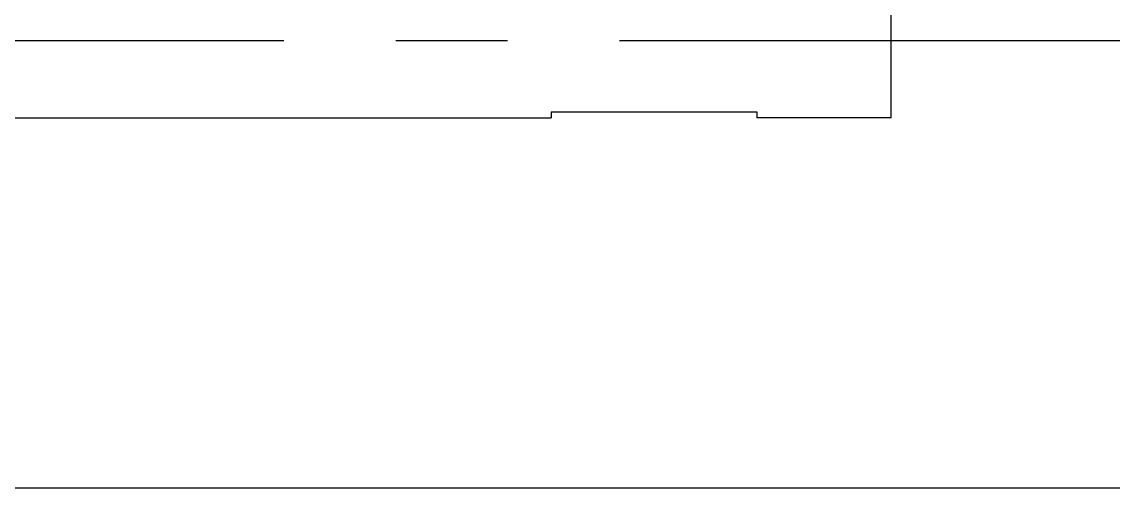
# Model space of a CAD drawing. Header units: inches. Extents: x 0 to 77285, y -118 to 40065.
# Drawn here: x 13411.72 to 13423.92, y 31673.47 to 31678.68 of the extents above; entities that cross this region are included whole.
import ezdxf

# ---------------------------------------------------------------- set-up
doc = ezdxf.new("R2010")
doc.units = ezdxf.units.IN
doc.header["$LTSCALE"] = 5
doc.header["$MEASUREMENT"] = 0
doc.linetypes.add('CENTER', pattern=[2, 1.25, -0.25, 0.25, -0.25])
doc.layers.add('11', color=1, linetype='CENTER')
doc.layers.add('55', color=5, linetype='Continuous')

# ---------------------------------------------------------------- blocks, each defined once
blk = doc.blocks.new('A$C8682869c')
blk.add_line((-1170, -50.5), (-9230, -50.5))
at = {"layer": '11'}
blk.add_line((-1170, -45.5), (-9230, -45.5), dxfattribs=at)
blk = doc.blocks.new('A$Ce961e380')
for p, q in [((-258.004, -25.861), (-258.004, -17.561)), ((-256.504, -25.793), (-256.504, -25.861)), ((-254.204, -25.793), (-254.204, -25.861)), ((-258.004, -25.861), (-256.504, -25.861)), ((-246.004, -25.861), (-254.204, -25.861))]:
    blk.add_line(p, q)
blk.add_lwpolyline([(-254.204, -25.793), (-254.319, -25.793), (-254.434, -25.793), (-254.549, -25.793), (-254.664, -25.793), (-254.779, -25.793), (-254.894, -25.793), (-255.009, -25.793), (-255.124, -25.793), (-255.239, -25.793), (-255.354, -25.793), (-255.469, -25.793), (-255.584, -25.793), (-255.699, -25.793), (-255.814, -25.793), (-255.929, -25.793), (-256.044, -25.793), (-256.159, -25.793), (-256.274, -25.793), (-256.389, -25.793), (-256.504, -25.793)])
blk.add_lwpolyline([(-254.204, -25.793), (-254.319, -25.793), (-254.434, -25.793), (-254.549, -25.793), (-254.664, -25.793), (-254.779, -25.793), (-254.894, -25.793), (-255.009, -25.793), (-255.124, -25.793), (-255.239, -25.793), (-255.354, -25.793), (-255.469, -25.793), (-255.584, -25.793), (-255.699, -25.793), (-255.814, -25.793), (-255.929, -25.793), (-256.044, -25.793), (-256.159, -25.793), (-256.274, -25.793), (-256.389, -25.793), (-256.504, -25.793)])
blk = doc.blocks.new('A$C638f0059')
for p, q in [((-80.504, -25.861), (-80.504, -17.561)), ((-79.004, -25.793), (-79.004, -25.861)), ((-76.704, -25.793), (-76.704, -25.861)), ((-80.504, -25.861), (-79.004, -25.861)), ((-68.504, -25.861), (-76.704, -25.861))]:
    blk.add_line(p, q)
blk.add_lwpolyline([(-76.704, -25.793), (-76.819, -25.793), (-76.934, -25.793), (-77.049, -25.793), (-77.164, -25.793), (-77.279, -25.793), (-77.394, -25.793), (-77.509, -25.793), (-77.624, -25.793), (-77.739, -25.793), (-77.854, -25.793), (-77.969, -25.793), (-78.084, -25.793), (-78.199, -25.793), (-78.314, -25.793), (-78.429, -25.793), (-78.544, -25.793), (-78.659, -25.793), (-78.774, -25.793), (-78.889, -25.793), (-79.004, -25.793)])
blk.add_lwpolyline([(-76.704, -25.793), (-76.819, -25.793), (-76.934, -25.793), (-77.049, -25.793), (-77.164, -25.793), (-77.279, -25.793), (-77.394, -25.793), (-77.509, -25.793), (-77.624, -25.793), (-77.739, -25.793), (-77.854, -25.793), (-77.969, -25.793), (-78.084, -25.793), (-78.199, -25.793), (-78.314, -25.793), (-78.429, -25.793), (-78.544, -25.793), (-78.659, -25.793), (-78.774, -25.793), (-78.889, -25.793), (-79.004, -25.793)])
blk = doc.blocks.new('A$C5cd82ed8')
at = {"layer": '55'}
for name, p in [('A$Ce961e380', (189.5, 72.5)), ('A$C638f0059', (12, 72.5))]:
    blk.add_blockref(name, p, dxfattribs=at)
blk = doc.blocks.new('A$C3e1dc9d3')
blk.add_blockref('A$C5cd82ed8', (-189.5, 12.5, -2129.449))

msp = doc.modelspace()

# ---------------------------------------------------------------- block references
msp.add_blockref('A$C8682869c', (22064.6497809, 31723.96513729))
at = {"xscale": -1}
msp.add_blockref('A$C3e1dc9d3', (13163.43251348, 31618.46513729, 0), dxfattribs=at)

doc.saveas('drawing.dxf')
